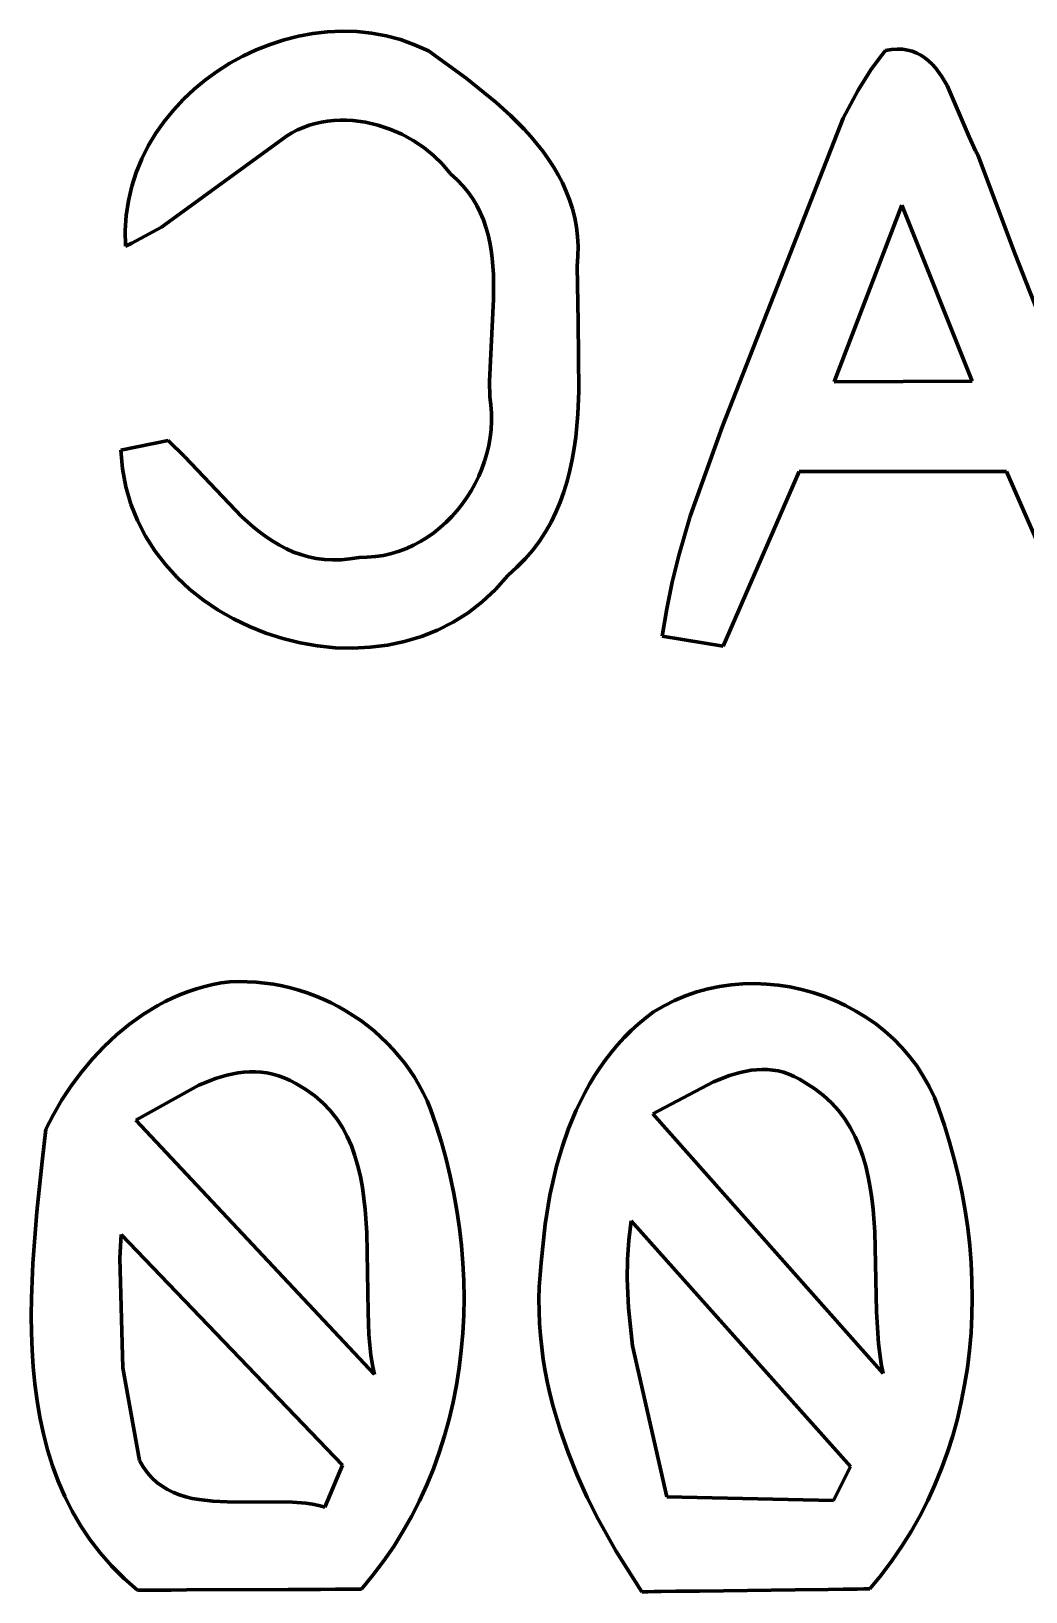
# Model space of a CAD drawing. Header units: millimetres. Extents: x 0 to 18.7, y 0 to 10.7.
# Drawn here: x 7.312 to 8.263, y 6.358 to 7.85 of the extents above; entities that cross this region are included whole.
import ezdxf

# ---------------------------------------------------------------- set-up
doc = ezdxf.new("R2010")
doc.units = ezdxf.units.MM
doc.layers.add('color#000000ff', color=7, linetype='CONTINUOUS', lineweight=100)
doc.layers.add('color#ffffffff', color=7, linetype='CONTINUOUS', lineweight=100)

msp = doc.modelspace()

# ---------------------------------------------------------------- linework, layer by layer
at = {"layer": 'color#000000ff'}
for p, q in [((7.5814, 7.8475), (7.5954, 7.8491)), ((7.5954, 7.8491), (7.6095, 7.8497)), ((7.6095, 7.8497), (7.6235, 7.8493)), ((7.6235, 7.8493), (7.6375, 7.8478)), ((7.5273, 7.8319), (7.5404, 7.8371)), ((7.5404, 7.8371), (7.5539, 7.8415)), ((7.5539, 7.8415), (7.5676, 7.8449)), ((7.5676, 7.8449), (7.5814, 7.8475)), ((7.6375, 7.8478), (7.6515, 7.8453)), ((7.6515, 7.8453), (7.6652, 7.8416)), ((7.6652, 7.8416), (7.6787, 7.8368)), ((7.6787, 7.8368), (7.692, 7.8308)), ((7.4901, 7.8115), (7.502, 7.8191)), ((7.502, 7.8191), (7.5145, 7.8259)), ((7.5145, 7.8259), (7.5273, 7.8319)), ((7.692, 7.8308), (7.7281, 7.8049)), ((8.1153, 7.8128), (8.1244, 7.8251)), ((8.1244, 7.8251), (8.1293, 7.8311)), ((8.1293, 7.8311), (8.135, 7.8321)), ((8.135, 7.8321), (8.1404, 7.8325)), ((8.1404, 7.8325), (8.1455, 7.8324)), ((8.1455, 7.8324), (8.1503, 7.8317)), ((8.1503, 7.8317), (8.1548, 7.8305)), ((8.1548, 7.8305), (8.159, 7.8288)), ((8.159, 7.8288), (8.1631, 7.8267)), ((8.1631, 7.8267), (8.1669, 7.8242)), ((8.1669, 7.8242), (8.1704, 7.8213)), ((8.1704, 7.8213), (8.1738, 7.8181)), ((7.4786, 7.8032), (7.4901, 7.8115)), ((7.7281, 7.8049), (7.7569, 7.7816)), ((8.103, 7.7934), (8.1153, 7.8128)), ((8.1738, 7.8181), (8.177, 7.8145)), ((8.177, 7.8145), (8.1828, 7.8066)), ((8.1828, 7.8066), (8.1881, 7.7977)), ((7.4575, 7.7846), (7.4678, 7.7942)), ((7.4678, 7.7942), (7.4786, 7.8032)), ((8.0888, 7.7664), (8.103, 7.7934)), ((8.1881, 7.7977), (8.2093, 7.7487)), ((7.4391, 7.7635), (7.448, 7.7743)), ((7.448, 7.7743), (7.4575, 7.7846)), ((7.7569, 7.7816), (7.7706, 7.7691)), ((7.4311, 7.7521), (7.4391, 7.7635)), ((7.578, 7.7598), (7.5724, 7.7577)), ((7.5838, 7.7615), (7.578, 7.7598)), ((7.5896, 7.7628), (7.5838, 7.7615)), ((7.5955, 7.7638), (7.5896, 7.7628)), ((7.6015, 7.7644), (7.5955, 7.7638)), ((7.6075, 7.7647), (7.6015, 7.7644)), ((7.6135, 7.7647), (7.6075, 7.7647)), ((7.6195, 7.7643), (7.6135, 7.7647)), ((7.6316, 7.7627), (7.6195, 7.7643)), ((7.6435, 7.7599), (7.6316, 7.7627)), ((7.6551, 7.756), (7.6435, 7.7599)), ((7.7706, 7.7691), (7.7836, 7.7559)), ((8.0353, 7.6304), (8.0888, 7.7664)), ((7.4239, 7.7401), (7.4311, 7.7521)), ((7.5561, 7.7492), (7.4366, 7.6622)), ((7.5614, 7.7525), (7.5561, 7.7492)), ((7.5668, 7.7553), (7.5614, 7.7525)), ((7.5724, 7.7577), (7.5668, 7.7553)), ((7.6664, 7.7511), (7.6551, 7.756)), ((7.6772, 7.7452), (7.6664, 7.7511)), ((7.6874, 7.7384), (7.6772, 7.7452)), ((7.7836, 7.7559), (7.7898, 7.7491)), ((7.7898, 7.7491), (7.7957, 7.7421)), ((8.2093, 7.7487), (8.2153, 7.7354)), ((7.4177, 7.7277), (7.4239, 7.7401)), ((7.6968, 7.7308), (7.6874, 7.7384)), ((7.7055, 7.7224), (7.6968, 7.7308)), ((7.7957, 7.7421), (7.8013, 7.735)), ((7.8013, 7.735), (7.8066, 7.7276)), ((8.2153, 7.7354), (8.2175, 7.7314)), ((8.2175, 7.7314), (8.2528, 7.637)), ((7.4081, 7.7014), (7.4124, 7.7147)), ((7.4124, 7.7147), (7.4177, 7.7277)), ((7.7132, 7.7133), (7.7055, 7.7224)), ((7.8066, 7.7276), (7.8115, 7.7201)), ((7.8115, 7.7201), (7.816, 7.7124)), ((7.4049, 7.6876), (7.4081, 7.7014)), ((7.7194, 7.7077), (7.7132, 7.7133)), ((7.725, 7.7018), (7.7194, 7.7077)), ((7.7299, 7.6957), (7.725, 7.7018)), ((7.816, 7.7124), (7.8201, 7.7046)), ((7.8201, 7.7046), (7.8238, 7.6965)), ((7.4028, 7.6735), (7.4049, 7.6876)), ((7.7344, 7.6894), (7.7299, 7.6957)), ((7.7382, 7.6829), (7.7344, 7.6894)), ((7.8238, 7.6965), (7.827, 7.6883)), ((7.827, 7.6883), (7.8298, 7.6798)), ((7.402, 7.6591), (7.4028, 7.6735)), ((7.7416, 7.6762), (7.7382, 7.6829)), ((7.7445, 7.6693), (7.7416, 7.6762)), ((7.8298, 7.6798), (7.832, 7.6712)), ((7.832, 7.6712), (7.8336, 7.6624)), ((8.1449, 7.6835), (8.0802, 7.5145)), ((8.212, 7.5152), (8.1449, 7.6835)), ((7.4023, 7.6443), (7.402, 7.6591)), ((7.4366, 7.6622), (7.4083, 7.647)), ((7.747, 7.6622), (7.7445, 7.6693)), ((7.749, 7.655), (7.747, 7.6622)), ((7.7507, 7.6476), (7.749, 7.655)), ((7.8336, 7.6624), (7.8347, 7.6533)), ((7.4083, 7.647), (7.4023, 7.6443)), ((7.752, 7.6402), (7.7507, 7.6476)), ((7.7529, 7.6326), (7.752, 7.6402)), ((7.8347, 7.6533), (7.8352, 7.6441)), ((7.8352, 7.6441), (7.835, 7.6346)), ((7.7541, 7.6171), (7.7529, 7.6326)), ((7.835, 7.6346), (7.8342, 7.625)), ((7.8342, 7.625), (7.8351, 7.5717)), ((7.9734, 7.472), (8.0353, 7.6304)), ((8.2528, 7.637), (8.3328, 7.4335)), ((7.7541, 7.5935), (7.7541, 7.6171)), ((7.7504, 7.5149), (7.7541, 7.5935)), ((7.8351, 7.5717), (7.8358, 7.5054)), ((7.7507, 7.5001), (7.7504, 7.5149)), ((7.8358, 7.5054), (7.8349, 7.4834)), ((8.0802, 7.5145), (8.212, 7.5152)), ((7.7518, 7.4923), (7.7507, 7.5001)), ((7.7523, 7.4845), (7.7518, 7.4923)), ((7.752, 7.469), (7.7524, 7.4767)), ((7.7524, 7.4767), (7.7523, 7.4845)), ((7.8349, 7.4834), (7.8329, 7.4616)), ((7.7497, 7.4536), (7.7511, 7.4612)), ((7.7511, 7.4612), (7.752, 7.469)), ((7.8329, 7.4616), (7.8314, 7.4509)), ((7.9424, 7.3859), (7.9734, 7.472)), ((7.3978, 7.4492), (7.443, 7.4584)), ((7.3993, 7.4313), (7.3978, 7.4492)), ((7.443, 7.4584), (7.459, 7.4427)), ((7.7457, 7.4386), (7.7479, 7.446)), ((7.7479, 7.446), (7.7497, 7.4536)), ((7.8314, 7.4509), (7.8296, 7.4403)), ((7.4025, 7.4141), (7.3993, 7.4313)), ((7.459, 7.4427), (7.513, 7.3857)), ((7.7401, 7.4241), (7.7431, 7.4313)), ((7.7431, 7.4313), (7.7457, 7.4386)), ((7.8296, 7.4403), (7.8273, 7.4298)), ((7.7329, 7.4103), (7.7367, 7.4171)), ((7.7367, 7.4171), (7.7401, 7.4241)), ((7.8247, 7.4195), (7.8216, 7.4094)), ((7.8273, 7.4298), (7.8247, 7.4195)), ((8.0467, 7.4288), (7.974, 7.2617)), ((8.052, 7.4288), (8.0467, 7.4288)), ((8.0636, 7.4288), (8.052, 7.4288)), ((8.0762, 7.4288), (8.0636, 7.4288)), ((8.0969, 7.4288), (8.0762, 7.4288)), ((8.1947, 7.4288), (8.0969, 7.4288)), ((8.2154, 7.4288), (8.1947, 7.4288)), ((8.2281, 7.4288), (8.2154, 7.4288)), ((8.2397, 7.4288), (8.2281, 7.4288)), ((8.245, 7.4288), (8.2397, 7.4288)), ((8.3177, 7.2617), (8.245, 7.4288)), ((7.4073, 7.3976), (7.4025, 7.4141)), ((7.7243, 7.3974), (7.7287, 7.4038)), ((7.7287, 7.4038), (7.7329, 7.4103)), ((7.8216, 7.4094), (7.818, 7.3994)), ((7.4136, 7.3819), (7.4073, 7.3976)), ((7.7143, 7.3856), (7.7195, 7.3914)), ((7.7195, 7.3914), (7.7243, 7.3974)), ((7.8139, 7.3897), (7.8093, 7.3803)), ((7.818, 7.3994), (7.8139, 7.3897)), ((7.4212, 7.367), (7.4136, 7.3819)), ((7.513, 7.3857), (7.5247, 7.3754)), ((7.5247, 7.3754), (7.5307, 7.3707)), ((7.6972, 7.3702), (7.7032, 7.375)), ((7.7032, 7.375), (7.7089, 7.3801)), ((7.7089, 7.3801), (7.7143, 7.3856)), ((7.804, 7.371), (7.7982, 7.3621)), ((7.8093, 7.3803), (7.804, 7.371)), ((7.9314, 7.3484), (7.9424, 7.3859)), ((7.4302, 7.3529), (7.4212, 7.367)), ((7.5307, 7.3707), (7.5368, 7.3662)), ((7.5368, 7.3662), (7.5431, 7.362)), ((7.5431, 7.362), (7.5496, 7.3582)), ((7.5496, 7.3582), (7.5562, 7.3548)), ((7.6709, 7.3551), (7.6778, 7.3582)), ((7.6778, 7.3582), (7.6845, 7.3618)), ((7.6845, 7.3618), (7.691, 7.3658)), ((7.691, 7.3658), (7.6972, 7.3702)), ((7.7982, 7.3621), (7.7917, 7.3534)), ((7.4403, 7.3397), (7.4302, 7.3529)), ((7.5562, 7.3548), (7.563, 7.3517)), ((7.563, 7.3517), (7.57, 7.3492)), ((7.57, 7.3492), (7.5772, 7.3471)), ((7.5772, 7.3471), (7.5847, 7.3455)), ((7.5847, 7.3455), (7.5924, 7.3445)), ((7.5924, 7.3445), (7.6003, 7.3441)), ((7.6003, 7.3441), (7.6085, 7.3443)), ((7.6085, 7.3443), (7.6169, 7.3451)), ((7.6169, 7.3451), (7.6256, 7.3466)), ((7.6256, 7.3466), (7.6335, 7.3467)), ((7.6335, 7.3467), (7.6413, 7.3473)), ((7.6413, 7.3473), (7.649, 7.3485)), ((7.649, 7.3485), (7.6565, 7.3502)), ((7.6565, 7.3502), (7.6638, 7.3524)), ((7.6638, 7.3524), (7.6709, 7.3551)), ((7.7845, 7.3451), (7.7766, 7.3371)), ((7.7917, 7.3534), (7.7845, 7.3451)), ((7.9251, 7.323), (7.9314, 7.3484)), ((7.4515, 7.3274), (7.4403, 7.3397)), ((7.4638, 7.316), (7.4515, 7.3274)), ((7.7679, 7.3294), (7.7562, 7.3159)), ((7.7766, 7.3371), (7.7679, 7.3294)), ((7.4769, 7.3056), (7.4638, 7.316)), ((7.7562, 7.3159), (7.7435, 7.304)), ((7.9199, 7.2974), (7.9251, 7.323)), ((7.4908, 7.2962), (7.4769, 7.3056)), ((7.7435, 7.304), (7.73, 7.2935)), ((7.9157, 7.2714), (7.9199, 7.2974)), ((7.5054, 7.2877), (7.4908, 7.2962)), ((7.5207, 7.2804), (7.5054, 7.2877)), ((7.7157, 7.2845), (7.7007, 7.277)), ((7.73, 7.2935), (7.7157, 7.2845)), ((7.5364, 7.2741), (7.5207, 7.2804)), ((7.5526, 7.2689), (7.5364, 7.2741)), ((7.5691, 7.2648), (7.5526, 7.2689)), ((7.6852, 7.2708), (7.6692, 7.2661)), ((7.7007, 7.277), (7.6852, 7.2708)), ((7.974, 7.2617), (7.9157, 7.2714)), ((7.5858, 7.2619), (7.5691, 7.2648)), ((7.6026, 7.2602), (7.5858, 7.2619)), ((7.6195, 7.2598), (7.6026, 7.2602)), ((7.6363, 7.2606), (7.6195, 7.2598)), ((7.6529, 7.2627), (7.6363, 7.2606)), ((7.6692, 7.2661), (7.6529, 7.2627)), ((7.4858, 6.9382), (7.4938, 6.9397)), ((7.4938, 6.9397), (7.5019, 6.9408)), ((7.5019, 6.9408), (7.5103, 6.9411)), ((7.5103, 6.9411), (7.5187, 6.9409)), ((7.5187, 6.9409), (7.5271, 6.9405)), ((7.5271, 6.9405), (7.5354, 6.9396)), ((7.5354, 6.9396), (7.5437, 6.9384)), ((7.5437, 6.9384), (7.5519, 6.9369)), ((7.9816, 6.9379), (7.9928, 6.9388)), ((7.9928, 6.9388), (8.0041, 6.9391)), ((8.0041, 6.9391), (8.0153, 6.9386)), ((8.0153, 6.9386), (8.0265, 6.9376)), ((7.4402, 6.922), (7.4475, 6.9255)), ((7.4475, 6.9255), (7.4549, 6.9287)), ((7.4549, 6.9287), (7.4624, 6.9316)), ((7.4624, 6.9316), (7.4701, 6.9341)), ((7.4701, 6.9341), (7.4779, 6.9363)), ((7.4779, 6.9363), (7.4858, 6.9382)), ((7.5519, 6.9369), (7.56, 6.935)), ((7.56, 6.935), (7.568, 6.9328)), ((7.568, 6.9328), (7.5759, 6.9302)), ((7.5759, 6.9302), (7.5837, 6.9274)), ((7.5837, 6.9274), (7.5913, 6.9242)), ((7.5913, 6.9242), (7.5988, 6.9207)), ((7.9275, 6.923), (7.9379, 6.9274)), ((7.9379, 6.9274), (7.9486, 6.9311)), ((7.9486, 6.9311), (7.9595, 6.934)), ((7.9595, 6.934), (7.9705, 6.9363)), ((7.9705, 6.9363), (7.9816, 6.9379)), ((8.0265, 6.9376), (8.0377, 6.9359)), ((8.0377, 6.9359), (8.0487, 6.9335)), ((8.0487, 6.9335), (8.0596, 6.9306)), ((8.0596, 6.9306), (8.0703, 6.927)), ((8.0703, 6.927), (8.0808, 6.9229)), ((7.4061, 6.9004), (7.4193, 6.9098)), ((7.4193, 6.9098), (7.4331, 6.9182)), ((7.4331, 6.9182), (7.4402, 6.922)), ((7.5988, 6.9207), (7.6062, 6.9169)), ((7.6062, 6.9169), (7.6134, 6.9128)), ((7.6134, 6.9128), (7.6204, 6.9084)), ((7.8998, 6.9063), (7.9074, 6.912)), ((7.9074, 6.912), (7.9173, 6.9179)), ((7.9173, 6.9179), (7.9275, 6.923)), ((8.0808, 6.9229), (8.091, 6.9182)), ((8.091, 6.9182), (8.1009, 6.9128)), ((8.1009, 6.9128), (8.1105, 6.907)), ((7.3936, 6.8901), (7.4061, 6.9004)), ((7.6204, 6.9084), (7.6272, 6.9037)), ((7.6272, 6.9037), (7.6339, 6.8987)), ((7.6339, 6.8987), (7.6403, 6.8935)), ((7.8792, 6.8875), (7.8858, 6.8941)), ((7.8858, 6.8941), (7.8926, 6.9003)), ((7.8926, 6.9003), (7.8998, 6.9063)), ((8.1105, 6.907), (8.1198, 6.9005)), ((8.1198, 6.9005), (8.1286, 6.8935)), ((7.3705, 6.867), (7.3817, 6.8789)), ((7.3817, 6.8789), (7.3936, 6.8901)), ((7.6403, 6.8935), (7.6465, 6.888)), ((7.6465, 6.888), (7.6525, 6.8822)), ((7.6525, 6.8822), (7.6582, 6.8761)), ((7.867, 6.8735), (7.8729, 6.8806)), ((7.8729, 6.8806), (7.8792, 6.8875)), ((8.1286, 6.8935), (8.137, 6.886)), ((8.137, 6.886), (8.1449, 6.878)), ((7.36, 6.8545), (7.3705, 6.867)), ((7.6582, 6.8761), (7.6637, 6.8698)), ((7.6637, 6.8698), (7.6689, 6.8633)), ((7.856, 6.8586), (7.8613, 6.8662)), ((7.8613, 6.8662), (7.867, 6.8735)), ((8.1449, 6.878), (8.1522, 6.8694)), ((8.1522, 6.8694), (8.1591, 6.8603)), ((7.3503, 6.8414), (7.36, 6.8545)), ((7.4991, 6.8516), (7.4883, 6.8484)), ((7.51, 6.8538), (7.4991, 6.8516)), ((7.5154, 6.8545), (7.51, 6.8538)), ((7.5209, 6.8548), (7.5154, 6.8545)), ((7.5264, 6.8548), (7.5209, 6.8548)), ((7.5319, 6.8545), (7.5264, 6.8548)), ((7.5375, 6.8537), (7.5319, 6.8545)), ((7.543, 6.8525), (7.5375, 6.8537)), ((7.5485, 6.851), (7.543, 6.8525)), ((7.5541, 6.8489), (7.5485, 6.851)), ((7.5596, 6.8464), (7.5541, 6.8489)), ((7.6689, 6.8633), (7.6738, 6.8565)), ((7.6738, 6.8565), (7.6785, 6.8495)), ((7.6785, 6.8495), (7.6828, 6.8422)), ((7.8461, 6.8429), (7.8509, 6.8509)), ((7.8509, 6.8509), (7.856, 6.8586)), ((7.98, 6.8512), (7.9647, 6.8451)), ((7.9902, 6.8542), (7.98, 6.8512)), ((8.0006, 6.8562), (7.9902, 6.8542)), ((8.0058, 6.8567), (8.0006, 6.8562)), ((8.0109, 6.857), (8.0058, 6.8567)), ((8.0161, 6.8569), (8.0109, 6.857)), ((8.0213, 6.8564), (8.0161, 6.8569)), ((8.0265, 6.8555), (8.0213, 6.8564)), ((8.0316, 6.8543), (8.0265, 6.8555)), ((8.0368, 6.8525), (8.0316, 6.8543)), ((8.0419, 6.8504), (8.0368, 6.8525)), ((8.047, 6.8477), (8.0419, 6.8504)), ((8.1591, 6.8603), (8.1653, 6.8507)), ((8.1653, 6.8507), (8.1709, 6.8407)), ((7.3413, 6.8279), (7.3503, 6.8414)), ((7.4723, 6.8419), (7.4119, 6.8084)), ((7.4883, 6.8484), (7.4723, 6.8419)), ((7.5651, 6.8434), (7.5596, 6.8464)), ((7.5747, 6.8379), (7.5651, 6.8434)), ((7.5834, 6.8317), (7.5747, 6.8379)), ((7.6828, 6.8422), (7.6869, 6.8347)), ((7.6869, 6.8347), (7.6906, 6.8271)), ((7.8334, 6.8179), (7.8416, 6.8347)), ((7.8416, 6.8347), (7.8461, 6.8429)), ((7.9647, 6.8451), (7.9067, 6.8144)), ((8.0521, 6.8445), (8.047, 6.8477)), ((8.0615, 6.8386), (8.0521, 6.8445)), ((8.0699, 6.8322), (8.0615, 6.8386)), ((8.1709, 6.8407), (8.1759, 6.8301)), ((7.3332, 6.814), (7.3413, 6.8279)), ((7.5912, 6.8249), (7.5834, 6.8317)), ((7.5981, 6.8176), (7.5912, 6.8249)), ((7.6906, 6.8271), (7.694, 6.8191)), ((7.694, 6.8191), (7.6994, 6.8034)), ((8.0775, 6.8252), (8.0699, 6.8322)), ((8.0842, 6.8178), (8.0775, 6.8252)), ((8.1759, 6.8301), (8.1801, 6.8191)), ((8.1801, 6.8191), (8.1855, 6.8033)), ((7.326, 6.7998), (7.3332, 6.814)), ((7.4119, 6.8084), (7.6403, 6.5652)), ((7.6042, 6.8098), (7.5981, 6.8176)), ((7.6096, 6.8016), (7.6042, 6.8098)), ((7.8261, 6.8005), (7.8334, 6.8179)), ((7.9067, 6.8144), (8.1269, 6.5662)), ((8.0902, 6.8098), (8.0842, 6.8178)), ((8.0955, 6.8015), (8.0902, 6.8098)), ((7.3224, 6.7689), (7.326, 6.7998)), ((7.6142, 6.7929), (7.6096, 6.8016)), ((7.6183, 6.7838), (7.6142, 6.7929)), ((7.6994, 6.8034), (7.7044, 6.7874)), ((7.8199, 6.7827), (7.8261, 6.8005)), ((8.1001, 6.7927), (8.0955, 6.8015)), ((8.104, 6.7836), (8.1001, 6.7927)), ((8.1855, 6.8033), (8.1905, 6.7874)), ((7.6217, 6.7743), (7.6183, 6.7838)), ((7.6245, 6.7646), (7.6217, 6.7743)), ((7.7044, 6.7874), (7.7089, 6.7712)), ((7.8146, 6.7645), (7.8199, 6.7827)), ((8.1074, 6.7742), (8.104, 6.7836)), ((8.1103, 6.7644), (8.1074, 6.7742)), ((8.1905, 6.7874), (8.195, 6.7712)), ((7.3174, 6.7208), (7.3224, 6.7689)), ((7.6269, 6.7545), (7.6245, 6.7646)), ((7.7089, 6.7712), (7.7128, 6.7549)), ((7.8082, 6.7368), (7.8146, 6.7645)), ((8.1127, 6.7544), (8.1103, 6.7644)), ((8.195, 6.7712), (8.1989, 6.755)), ((7.6288, 6.7442), (7.6269, 6.7545)), ((7.7128, 6.7549), (7.7163, 6.7385)), ((8.1146, 6.7442), (8.1127, 6.7544)), ((8.1989, 6.755), (8.2024, 6.7385)), ((7.6303, 6.7337), (7.6288, 6.7442)), ((7.6315, 6.723), (7.6303, 6.7337)), ((7.7163, 6.7385), (7.7192, 6.722)), ((7.8035, 6.709), (7.8082, 6.7368)), ((8.1161, 6.7338), (8.1146, 6.7442)), ((8.1174, 6.7232), (8.1161, 6.7338)), ((8.2024, 6.7385), (8.2053, 6.722)), ((7.3135, 6.6715), (7.3174, 6.7208)), ((7.6329, 6.7012), (7.6315, 6.723)), ((7.7192, 6.722), (7.7217, 6.7053)), ((8.1189, 6.7016), (8.1174, 6.7232)), ((8.2053, 6.722), (8.2078, 6.7054)), ((7.6342, 6.6245), (7.6329, 6.7012)), ((7.7217, 6.7053), (7.7236, 6.6887)), ((7.7999, 6.6724), (7.8035, 6.709)), ((7.8859, 6.7122), (7.8836, 6.6937)), ((8.0957, 6.4774), (7.8859, 6.7122)), ((8.1207, 6.6256), (8.1189, 6.7016)), ((8.2078, 6.7054), (8.2097, 6.6887)), ((7.3981, 6.6991), (7.3966, 6.6767)), ((7.6098, 6.4786), (7.3981, 6.6991)), ((7.7236, 6.6887), (7.7249, 6.6719)), ((7.8836, 6.6937), (7.8824, 6.6752)), ((8.2097, 6.6887), (8.211, 6.672)), ((7.3121, 6.6384), (7.3135, 6.6715)), ((7.3966, 6.6767), (7.3995, 6.5716)), ((7.7249, 6.6719), (7.7257, 6.6552)), ((7.7987, 6.6607), (7.7999, 6.6724)), ((7.8824, 6.6752), (7.8821, 6.6568)), ((8.211, 6.672), (8.2118, 6.6552)), ((7.7257, 6.6552), (7.726, 6.6384)), ((7.798, 6.649), (7.7987, 6.6607)), ((7.8821, 6.6568), (7.8832, 6.6292)), ((8.2118, 6.6552), (8.2121, 6.6385)), ((7.7977, 6.6374), (7.798, 6.649)), ((7.312, 6.6218), (7.3121, 6.6384)), ((7.726, 6.6384), (7.7257, 6.6216)), ((7.7978, 6.6258), (7.7977, 6.6374)), ((7.7982, 6.6142), (7.7978, 6.6258)), ((7.8832, 6.6292), (7.8872, 6.5926)), ((8.1218, 6.6048), (8.1207, 6.6256)), ((8.2121, 6.6385), (8.2118, 6.6217)), ((7.3122, 6.6053), (7.312, 6.6218)), ((7.6351, 6.6036), (7.6342, 6.6245)), ((7.7257, 6.6216), (7.7248, 6.6049)), ((7.7991, 6.6027), (7.7982, 6.6142)), ((8.2118, 6.6217), (8.211, 6.605)), ((7.3128, 6.5889), (7.3122, 6.6053)), ((7.6359, 6.5935), (7.6351, 6.6036)), ((7.7248, 6.6049), (7.7234, 6.5883)), ((7.8003, 6.5912), (7.7991, 6.6027)), ((8.1226, 6.5948), (8.1218, 6.6048)), ((8.211, 6.605), (8.2095, 6.5884)), ((7.3139, 6.5725), (7.3128, 6.5889)), ((7.637, 6.5838), (7.6359, 6.5935)), ((7.6384, 6.5743), (7.637, 6.5838)), ((7.7234, 6.5883), (7.7214, 6.5717)), ((7.8018, 6.5798), (7.8003, 6.5912)), ((7.8872, 6.5926), (7.92, 6.4484)), ((8.1237, 6.585), (8.1226, 6.5948)), ((8.1251, 6.5754), (8.1237, 6.585)), ((8.2095, 6.5884), (8.2075, 6.5718)), ((7.3154, 6.5563), (7.3139, 6.5725)), ((7.3995, 6.5716), (7.4155, 6.483)), ((7.6403, 6.5652), (7.6384, 6.5743)), ((7.7214, 6.5717), (7.7188, 6.5552)), ((7.8037, 6.5684), (7.8018, 6.5798)), ((7.8059, 6.5571), (7.8037, 6.5684)), ((8.1269, 6.5662), (8.1251, 6.5754)), ((8.2075, 6.5718), (8.2049, 6.5554)), ((7.3176, 6.5402), (7.3154, 6.5563)), ((7.7188, 6.5552), (7.7156, 6.5389)), ((7.8085, 6.5459), (7.8059, 6.5571)), ((8.2049, 6.5554), (8.2017, 6.539)), ((7.3203, 6.5244), (7.3176, 6.5402)), ((7.7156, 6.5389), (7.7118, 6.5227)), ((7.8113, 6.5347), (7.8085, 6.5459)), ((8.2017, 6.539), (8.1979, 6.5228)), ((7.3236, 6.5087), (7.3203, 6.5244)), ((7.7118, 6.5227), (7.7074, 6.5067)), ((7.8179, 6.5125), (7.8113, 6.5347)), ((8.1979, 6.5228), (8.1935, 6.5068)), ((7.3277, 6.4933), (7.3236, 6.5087)), ((7.7074, 6.5067), (7.7023, 6.4908)), ((7.8255, 6.4906), (7.8179, 6.5125)), ((8.1935, 6.5068), (8.1885, 6.491)), ((7.3324, 6.4781), (7.3277, 6.4933)), ((7.7023, 6.4908), (7.6967, 6.4752)), ((8.1885, 6.491), (8.1828, 6.4753)), ((7.3379, 6.4633), (7.3324, 6.4781)), ((7.4155, 6.483), (7.4192, 6.4769)), ((7.4192, 6.4769), (7.4232, 6.4714)), ((7.5929, 6.4384), (7.6098, 6.4786)), ((7.8342, 6.4691), (7.8255, 6.4906)), ((8.0795, 6.445), (8.0957, 6.4774)), ((7.3442, 6.4488), (7.3379, 6.4633)), ((7.4232, 6.4714), (7.4275, 6.4665)), ((7.4275, 6.4665), (7.4322, 6.4622)), ((7.4322, 6.4622), (7.4372, 6.4585)), ((7.6967, 6.4752), (7.6904, 6.4598)), ((7.8438, 6.4478), (7.8342, 6.4691)), ((8.1828, 6.4753), (8.1765, 6.4599)), ((7.3513, 6.4346), (7.3442, 6.4488)), ((7.4372, 6.4585), (7.4425, 6.4553)), ((7.4425, 6.4553), (7.448, 6.4526)), ((7.448, 6.4526), (7.4538, 6.4503)), ((7.4538, 6.4503), (7.4599, 6.4484)), ((7.4599, 6.4484), (7.4661, 6.4469)), ((7.4661, 6.4469), (7.4725, 6.4457)), ((7.6904, 6.4598), (7.6834, 6.4446)), ((7.8542, 6.427), (7.8438, 6.4478)), ((7.92, 6.4484), (8.0795, 6.445)), ((8.1765, 6.4599), (8.1696, 6.4448)), ((7.3592, 6.4209), (7.3513, 6.4346)), ((7.4725, 6.4457), (7.4857, 6.4442)), ((7.4857, 6.4442), (7.4994, 6.4435)), ((7.4994, 6.4435), (7.5618, 6.4434)), ((7.5618, 6.4434), (7.5748, 6.4423)), ((7.5748, 6.4423), (7.581, 6.4413)), ((7.581, 6.4413), (7.5871, 6.44)), ((7.5871, 6.44), (7.5929, 6.4384)), ((7.6834, 6.4446), (7.6758, 6.4297)), ((8.1696, 6.4448), (8.162, 6.4299)), ((7.3681, 6.4076), (7.3592, 6.4209)), ((7.6758, 6.4297), (7.6676, 6.4151)), ((7.8713, 6.3966), (7.8542, 6.427)), ((8.162, 6.4299), (8.1538, 6.4153)), ((7.378, 6.3947), (7.3681, 6.4076)), ((7.6676, 6.4151), (7.6587, 6.4008)), ((8.1538, 6.4153), (8.1449, 6.4011)), ((7.3889, 6.3823), (7.378, 6.3947)), ((7.6491, 6.3869), (7.6389, 6.3733)), ((7.6587, 6.4008), (7.6491, 6.3869)), ((7.896, 6.3576), (7.8713, 6.3966)), ((8.1353, 6.3871), (8.1251, 6.3735)), ((8.1449, 6.4011), (8.1353, 6.3871)), ((7.4008, 6.3704), (7.3889, 6.3823)), ((7.6389, 6.3733), (7.6279, 6.3601)), ((8.1251, 6.3735), (8.1141, 6.3603)), ((7.4137, 6.3591), (7.4008, 6.3704)), ((7.4195, 6.3591), (7.4137, 6.3591)), ((7.4255, 6.3591), (7.4195, 6.3591)), ((7.432, 6.3591), (7.4255, 6.3591)), ((7.4457, 6.3592), (7.432, 6.3591)), ((7.4604, 6.3593), (7.4457, 6.3592)), ((7.5578, 6.3598), (7.4604, 6.3593)), ((7.5888, 6.3599), (7.5578, 6.3598)), ((7.603, 6.36), (7.5888, 6.3599)), ((7.6161, 6.36), (7.603, 6.36)), ((7.6222, 6.3601), (7.6161, 6.36)), ((7.6279, 6.3601), (7.6222, 6.3601)), ((7.9019, 6.3576), (7.896, 6.3576)), ((7.908, 6.3577), (7.9019, 6.3576)), ((7.9146, 6.3578), (7.908, 6.3577)), ((7.9285, 6.358), (7.9146, 6.3578)), ((7.9513, 6.3583), (7.9285, 6.358)), ((8.0427, 6.3594), (7.9513, 6.3583)), ((8.0742, 6.3598), (8.0427, 6.3594)), ((8.0887, 6.36), (8.0742, 6.3598)), ((8.1021, 6.3602), (8.0887, 6.36)), ((8.1083, 6.3603), (8.1021, 6.3602)), ((8.1141, 6.3603), (8.1083, 6.3603))]:
    msp.add_line(p, q, dxfattribs=at)
at = {"layer": 'color#ffffffff'}
for p, q in [((7.5954, 7.8491), (7.5814, 7.8475)), ((7.6095, 7.8497), (7.5954, 7.8491)), ((7.6235, 7.8493), (7.6095, 7.8497)), ((7.6375, 7.8478), (7.6235, 7.8493)), ((7.5404, 7.8371), (7.5273, 7.8319)), ((7.5539, 7.8415), (7.5404, 7.8371)), ((7.5676, 7.8449), (7.5539, 7.8415)), ((7.5814, 7.8475), (7.5676, 7.8449)), ((7.6515, 7.8453), (7.6375, 7.8478)), ((7.6652, 7.8416), (7.6515, 7.8453)), ((7.6787, 7.8368), (7.6652, 7.8416)), ((7.692, 7.8308), (7.6787, 7.8368)), ((7.502, 7.8191), (7.4901, 7.8115)), ((7.5145, 7.8259), (7.502, 7.8191)), ((7.5273, 7.8319), (7.5145, 7.8259)), ((7.7281, 7.8049), (7.692, 7.8308)), ((8.1244, 7.8251), (8.1153, 7.8128)), ((8.1293, 7.8311), (8.1244, 7.8251)), ((8.135, 7.8321), (8.1293, 7.8311)), ((8.1404, 7.8325), (8.135, 7.8321)), ((8.1455, 7.8324), (8.1404, 7.8325)), ((8.1503, 7.8317), (8.1455, 7.8324)), ((8.1548, 7.8305), (8.1503, 7.8317)), ((8.159, 7.8288), (8.1548, 7.8305)), ((8.1631, 7.8267), (8.159, 7.8288)), ((8.1669, 7.8242), (8.1631, 7.8267)), ((8.1704, 7.8213), (8.1669, 7.8242)), ((8.1738, 7.8181), (8.1704, 7.8213)), ((7.4901, 7.8115), (7.4786, 7.8032)), ((7.7569, 7.7816), (7.7281, 7.8049)), ((8.1153, 7.8128), (8.103, 7.7934)), ((8.177, 7.8145), (8.1738, 7.8181)), ((8.1828, 7.8066), (8.177, 7.8145)), ((8.1881, 7.7977), (8.1828, 7.8066)), ((7.4678, 7.7942), (7.4575, 7.7846)), ((7.4786, 7.8032), (7.4678, 7.7942)), ((8.103, 7.7934), (8.0888, 7.7664)), ((8.2093, 7.7487), (8.1881, 7.7977)), ((7.448, 7.7743), (7.4391, 7.7635)), ((7.4575, 7.7846), (7.448, 7.7743)), ((7.7706, 7.7691), (7.7569, 7.7816)), ((7.4391, 7.7635), (7.4311, 7.7521)), ((7.5724, 7.7577), (7.578, 7.7598)), ((7.578, 7.7598), (7.5838, 7.7615)), ((7.5838, 7.7615), (7.5896, 7.7628)), ((7.5896, 7.7628), (7.5955, 7.7638)), ((7.5955, 7.7638), (7.6015, 7.7644)), ((7.6015, 7.7644), (7.6075, 7.7647)), ((7.6075, 7.7647), (7.6135, 7.7647)), ((7.6135, 7.7647), (7.6195, 7.7643)), ((7.6195, 7.7643), (7.6316, 7.7627)), ((7.6316, 7.7627), (7.6435, 7.7599)), ((7.6435, 7.7599), (7.6551, 7.756)), ((7.7836, 7.7559), (7.7706, 7.7691)), ((8.0888, 7.7664), (8.0353, 7.6304)), ((7.4311, 7.7521), (7.4239, 7.7401)), ((7.4366, 7.6622), (7.5561, 7.7492)), ((7.5561, 7.7492), (7.5614, 7.7525)), ((7.5614, 7.7525), (7.5668, 7.7553)), ((7.5668, 7.7553), (7.5724, 7.7577)), ((7.6551, 7.756), (7.6664, 7.7511)), ((7.6664, 7.7511), (7.6772, 7.7452)), ((7.6772, 7.7452), (7.6874, 7.7384)), ((7.7898, 7.7491), (7.7836, 7.7559)), ((7.7957, 7.7421), (7.7898, 7.7491)), ((8.2153, 7.7354), (8.2093, 7.7487)), ((7.4239, 7.7401), (7.4177, 7.7277)), ((7.6874, 7.7384), (7.6968, 7.7308)), ((7.6968, 7.7308), (7.7055, 7.7224)), ((7.8013, 7.735), (7.7957, 7.7421)), ((7.8066, 7.7276), (7.8013, 7.735)), ((8.2175, 7.7314), (8.2153, 7.7354)), ((8.2528, 7.637), (8.2175, 7.7314)), ((7.4124, 7.7147), (7.4081, 7.7014)), ((7.4177, 7.7277), (7.4124, 7.7147)), ((7.7055, 7.7224), (7.7132, 7.7133)), ((7.8115, 7.7201), (7.8066, 7.7276)), ((7.816, 7.7124), (7.8115, 7.7201)), ((7.4081, 7.7014), (7.4049, 7.6876)), ((7.7132, 7.7133), (7.7194, 7.7077)), ((7.7194, 7.7077), (7.725, 7.7018)), ((7.725, 7.7018), (7.7299, 7.6957)), ((7.8201, 7.7046), (7.816, 7.7124)), ((7.8238, 7.6965), (7.8201, 7.7046)), ((7.4049, 7.6876), (7.4028, 7.6735)), ((7.7299, 7.6957), (7.7344, 7.6894)), ((7.7344, 7.6894), (7.7382, 7.6829)), ((7.827, 7.6883), (7.8238, 7.6965)), ((7.8298, 7.6798), (7.827, 7.6883)), ((7.4028, 7.6735), (7.402, 7.6591)), ((7.7382, 7.6829), (7.7416, 7.6762)), ((7.7416, 7.6762), (7.7445, 7.6693)), ((7.832, 7.6712), (7.8298, 7.6798)), ((7.8336, 7.6624), (7.832, 7.6712)), ((8.0802, 7.5145), (8.1449, 7.6835)), ((8.1449, 7.6835), (8.212, 7.5152)), ((7.402, 7.6591), (7.4023, 7.6443)), ((7.4083, 7.647), (7.4366, 7.6622)), ((7.7445, 7.6693), (7.747, 7.6622)), ((7.747, 7.6622), (7.749, 7.655)), ((7.749, 7.655), (7.7507, 7.6476)), ((7.8347, 7.6533), (7.8336, 7.6624)), ((7.4023, 7.6443), (7.4083, 7.647)), ((7.7507, 7.6476), (7.752, 7.6402)), ((7.752, 7.6402), (7.7529, 7.6326)), ((7.8352, 7.6441), (7.8347, 7.6533)), ((7.835, 7.6346), (7.8352, 7.6441)), ((7.7529, 7.6326), (7.7541, 7.6171)), ((7.8342, 7.625), (7.835, 7.6346)), ((7.8351, 7.5717), (7.8342, 7.625)), ((8.0353, 7.6304), (7.9734, 7.472)), ((8.3328, 7.4335), (8.2528, 7.637)), ((7.7541, 7.6171), (7.7541, 7.5935)), ((7.7541, 7.5935), (7.7504, 7.5149)), ((7.8358, 7.5054), (7.8351, 7.5717)), ((7.7504, 7.5149), (7.7507, 7.5001)), ((7.8349, 7.4834), (7.8358, 7.5054)), ((8.212, 7.5152), (8.0802, 7.5145)), ((7.7507, 7.5001), (7.7518, 7.4923)), ((7.7518, 7.4923), (7.7523, 7.4845)), ((7.7524, 7.4767), (7.752, 7.469)), ((7.7523, 7.4845), (7.7524, 7.4767)), ((7.8329, 7.4616), (7.8349, 7.4834)), ((7.7511, 7.4612), (7.7497, 7.4536)), ((7.752, 7.469), (7.7511, 7.4612)), ((7.8314, 7.4509), (7.8329, 7.4616)), ((7.9734, 7.472), (7.9424, 7.3859)), ((7.443, 7.4584), (7.3978, 7.4492)), ((7.3978, 7.4492), (7.3993, 7.4313)), ((7.459, 7.4427), (7.443, 7.4584)), ((7.7479, 7.446), (7.7457, 7.4386)), ((7.7497, 7.4536), (7.7479, 7.446)), ((7.8296, 7.4403), (7.8314, 7.4509)), ((7.3993, 7.4313), (7.4025, 7.4141)), ((7.513, 7.3857), (7.459, 7.4427)), ((7.7431, 7.4313), (7.7401, 7.4241)), ((7.7457, 7.4386), (7.7431, 7.4313)), ((7.8273, 7.4298), (7.8296, 7.4403)), ((7.7367, 7.4171), (7.7329, 7.4103)), ((7.7401, 7.4241), (7.7367, 7.4171)), ((7.8216, 7.4094), (7.8247, 7.4195)), ((7.8247, 7.4195), (7.8273, 7.4298)), ((7.974, 7.2617), (8.0467, 7.4288)), ((8.0467, 7.4288), (8.052, 7.4288)), ((8.052, 7.4288), (8.0636, 7.4288)), ((8.0636, 7.4288), (8.0762, 7.4288)), ((8.0762, 7.4288), (8.0969, 7.4288)), ((8.0969, 7.4288), (8.1947, 7.4288)), ((8.1947, 7.4288), (8.2154, 7.4288)), ((8.2154, 7.4288), (8.2281, 7.4288)), ((8.2281, 7.4288), (8.2397, 7.4288)), ((8.2397, 7.4288), (8.245, 7.4288)), ((8.245, 7.4288), (8.3177, 7.2617)), ((7.4025, 7.4141), (7.4073, 7.3976)), ((7.7287, 7.4038), (7.7243, 7.3974)), ((7.7329, 7.4103), (7.7287, 7.4038)), ((7.818, 7.3994), (7.8216, 7.4094)), ((7.4073, 7.3976), (7.4136, 7.3819)), ((7.7195, 7.3914), (7.7143, 7.3856)), ((7.7243, 7.3974), (7.7195, 7.3914)), ((7.8093, 7.3803), (7.8139, 7.3897)), ((7.8139, 7.3897), (7.818, 7.3994)), ((7.4136, 7.3819), (7.4212, 7.367)), ((7.5247, 7.3754), (7.513, 7.3857)), ((7.5307, 7.3707), (7.5247, 7.3754)), ((7.7032, 7.375), (7.6972, 7.3702)), ((7.7089, 7.3801), (7.7032, 7.375)), ((7.7143, 7.3856), (7.7089, 7.3801)), ((7.7982, 7.3621), (7.804, 7.371)), ((7.804, 7.371), (7.8093, 7.3803)), ((7.9424, 7.3859), (7.9314, 7.3484)), ((7.4212, 7.367), (7.4302, 7.3529)), ((7.5368, 7.3662), (7.5307, 7.3707)), ((7.5431, 7.362), (7.5368, 7.3662)), ((7.5496, 7.3582), (7.5431, 7.362)), ((7.5562, 7.3548), (7.5496, 7.3582)), ((7.6778, 7.3582), (7.6709, 7.3551)), ((7.6845, 7.3618), (7.6778, 7.3582)), ((7.691, 7.3658), (7.6845, 7.3618)), ((7.6972, 7.3702), (7.691, 7.3658)), ((7.7917, 7.3534), (7.7982, 7.3621)), ((7.4302, 7.3529), (7.4403, 7.3397)), ((7.563, 7.3517), (7.5562, 7.3548)), ((7.57, 7.3492), (7.563, 7.3517)), ((7.5772, 7.3471), (7.57, 7.3492)), ((7.5847, 7.3455), (7.5772, 7.3471)), ((7.5924, 7.3445), (7.5847, 7.3455)), ((7.6003, 7.3441), (7.5924, 7.3445)), ((7.6085, 7.3443), (7.6003, 7.3441)), ((7.6169, 7.3451), (7.6085, 7.3443)), ((7.6256, 7.3466), (7.6169, 7.3451)), ((7.6335, 7.3467), (7.6256, 7.3466)), ((7.6413, 7.3473), (7.6335, 7.3467)), ((7.649, 7.3485), (7.6413, 7.3473)), ((7.6565, 7.3502), (7.649, 7.3485)), ((7.6638, 7.3524), (7.6565, 7.3502)), ((7.6709, 7.3551), (7.6638, 7.3524)), ((7.7766, 7.3371), (7.7845, 7.3451)), ((7.7845, 7.3451), (7.7917, 7.3534)), ((7.9314, 7.3484), (7.9251, 7.323)), ((7.4403, 7.3397), (7.4515, 7.3274)), ((7.4515, 7.3274), (7.4638, 7.316)), ((7.7562, 7.3159), (7.7679, 7.3294)), ((7.7679, 7.3294), (7.7766, 7.3371)), ((7.4638, 7.316), (7.4769, 7.3056)), ((7.7435, 7.304), (7.7562, 7.3159)), ((7.9251, 7.323), (7.9199, 7.2974)), ((7.4769, 7.3056), (7.4908, 7.2962)), ((7.73, 7.2935), (7.7435, 7.304)), ((7.9199, 7.2974), (7.9157, 7.2714)), ((7.4908, 7.2962), (7.5054, 7.2877)), ((7.5054, 7.2877), (7.5207, 7.2804)), ((7.7007, 7.277), (7.7157, 7.2845)), ((7.7157, 7.2845), (7.73, 7.2935)), ((7.5207, 7.2804), (7.5364, 7.2741)), ((7.5364, 7.2741), (7.5526, 7.2689)), ((7.5526, 7.2689), (7.5691, 7.2648)), ((7.6692, 7.2661), (7.6852, 7.2708)), ((7.6852, 7.2708), (7.7007, 7.277)), ((7.9157, 7.2714), (7.974, 7.2617)), ((7.5691, 7.2648), (7.5858, 7.2619)), ((7.5858, 7.2619), (7.6026, 7.2602)), ((7.6026, 7.2602), (7.6195, 7.2598)), ((7.6195, 7.2598), (7.6363, 7.2606)), ((7.6363, 7.2606), (7.6529, 7.2627)), ((7.6529, 7.2627), (7.6692, 7.2661)), ((7.4938, 6.9397), (7.4858, 6.9382)), ((7.5019, 6.9408), (7.4938, 6.9397)), ((7.5103, 6.9411), (7.5019, 6.9408)), ((7.5187, 6.9409), (7.5103, 6.9411)), ((7.5271, 6.9405), (7.5187, 6.9409)), ((7.5354, 6.9396), (7.5271, 6.9405)), ((7.5437, 6.9384), (7.5354, 6.9396)), ((7.5519, 6.9369), (7.5437, 6.9384)), ((7.9928, 6.9388), (7.9816, 6.9379)), ((8.0041, 6.9391), (7.9928, 6.9388)), ((8.0153, 6.9386), (8.0041, 6.9391)), ((8.0265, 6.9376), (8.0153, 6.9386)), ((7.4475, 6.9255), (7.4402, 6.922)), ((7.4549, 6.9287), (7.4475, 6.9255)), ((7.4624, 6.9316), (7.4549, 6.9287)), ((7.4701, 6.9341), (7.4624, 6.9316)), ((7.4779, 6.9363), (7.4701, 6.9341)), ((7.4858, 6.9382), (7.4779, 6.9363)), ((7.56, 6.935), (7.5519, 6.9369)), ((7.568, 6.9328), (7.56, 6.935)), ((7.5759, 6.9302), (7.568, 6.9328)), ((7.5837, 6.9274), (7.5759, 6.9302)), ((7.5913, 6.9242), (7.5837, 6.9274)), ((7.5988, 6.9207), (7.5913, 6.9242)), ((7.9379, 6.9274), (7.9275, 6.923)), ((7.9486, 6.9311), (7.9379, 6.9274)), ((7.9595, 6.934), (7.9486, 6.9311)), ((7.9705, 6.9363), (7.9595, 6.934)), ((7.9816, 6.9379), (7.9705, 6.9363)), ((8.0377, 6.9359), (8.0265, 6.9376)), ((8.0487, 6.9335), (8.0377, 6.9359)), ((8.0596, 6.9306), (8.0487, 6.9335)), ((8.0703, 6.927), (8.0596, 6.9306)), ((8.0808, 6.9229), (8.0703, 6.927)), ((7.4193, 6.9098), (7.4061, 6.9004)), ((7.4331, 6.9182), (7.4193, 6.9098)), ((7.4402, 6.922), (7.4331, 6.9182)), ((7.6062, 6.9169), (7.5988, 6.9207)), ((7.6134, 6.9128), (7.6062, 6.9169)), ((7.6204, 6.9084), (7.6134, 6.9128)), ((7.9074, 6.912), (7.8998, 6.9063)), ((7.9173, 6.9179), (7.9074, 6.912)), ((7.9275, 6.923), (7.9173, 6.9179)), ((8.091, 6.9182), (8.0808, 6.9229)), ((8.1009, 6.9128), (8.091, 6.9182)), ((8.1105, 6.907), (8.1009, 6.9128)), ((7.4061, 6.9004), (7.3936, 6.8901)), ((7.6272, 6.9037), (7.6204, 6.9084)), ((7.6339, 6.8987), (7.6272, 6.9037)), ((7.6403, 6.8935), (7.6339, 6.8987)), ((7.8858, 6.8941), (7.8792, 6.8875)), ((7.8926, 6.9003), (7.8858, 6.8941)), ((7.8998, 6.9063), (7.8926, 6.9003)), ((8.1198, 6.9005), (8.1105, 6.907)), ((8.1286, 6.8935), (8.1198, 6.9005)), ((7.3817, 6.8789), (7.3705, 6.867)), ((7.3936, 6.8901), (7.3817, 6.8789)), ((7.6465, 6.888), (7.6403, 6.8935)), ((7.6525, 6.8822), (7.6465, 6.888)), ((7.6582, 6.8761), (7.6525, 6.8822)), ((7.8729, 6.8806), (7.867, 6.8735)), ((7.8792, 6.8875), (7.8729, 6.8806)), ((8.137, 6.886), (8.1286, 6.8935)), ((8.1449, 6.878), (8.137, 6.886)), ((7.3705, 6.867), (7.36, 6.8545)), ((7.6637, 6.8698), (7.6582, 6.8761)), ((7.6689, 6.8633), (7.6637, 6.8698)), ((7.8613, 6.8662), (7.856, 6.8586)), ((7.867, 6.8735), (7.8613, 6.8662)), ((8.1522, 6.8694), (8.1449, 6.878)), ((8.1591, 6.8603), (8.1522, 6.8694)), ((7.36, 6.8545), (7.3503, 6.8414)), ((7.4883, 6.8484), (7.4991, 6.8516)), ((7.4991, 6.8516), (7.51, 6.8538)), ((7.51, 6.8538), (7.5154, 6.8545)), ((7.5154, 6.8545), (7.5209, 6.8548)), ((7.5209, 6.8548), (7.5264, 6.8548)), ((7.5264, 6.8548), (7.5319, 6.8545)), ((7.5319, 6.8545), (7.5375, 6.8537)), ((7.5375, 6.8537), (7.543, 6.8525)), ((7.543, 6.8525), (7.5485, 6.851)), ((7.5485, 6.851), (7.5541, 6.8489)), ((7.5541, 6.8489), (7.5596, 6.8464)), ((7.6738, 6.8565), (7.6689, 6.8633)), ((7.6785, 6.8495), (7.6738, 6.8565)), ((7.6828, 6.8422), (7.6785, 6.8495)), ((7.8509, 6.8509), (7.8461, 6.8429)), ((7.856, 6.8586), (7.8509, 6.8509)), ((7.9647, 6.8451), (7.98, 6.8512)), ((7.98, 6.8512), (7.9902, 6.8542)), ((7.9902, 6.8542), (8.0006, 6.8562)), ((8.0006, 6.8562), (8.0058, 6.8567)), ((8.0058, 6.8567), (8.0109, 6.857)), ((8.0109, 6.857), (8.0161, 6.8569)), ((8.0161, 6.8569), (8.0213, 6.8564)), ((8.0213, 6.8564), (8.0265, 6.8555)), ((8.0265, 6.8555), (8.0316, 6.8543)), ((8.0316, 6.8543), (8.0368, 6.8525)), ((8.0368, 6.8525), (8.0419, 6.8504)), ((8.0419, 6.8504), (8.047, 6.8477)), ((8.1653, 6.8507), (8.1591, 6.8603)), ((8.1709, 6.8407), (8.1653, 6.8507)), ((7.3503, 6.8414), (7.3413, 6.8279)), ((7.4119, 6.8084), (7.4723, 6.8419)), ((7.4723, 6.8419), (7.4883, 6.8484)), ((7.5596, 6.8464), (7.5651, 6.8434)), ((7.5651, 6.8434), (7.5747, 6.8379)), ((7.5747, 6.8379), (7.5834, 6.8317)), ((7.6869, 6.8347), (7.6828, 6.8422)), ((7.6906, 6.8271), (7.6869, 6.8347)), ((7.8416, 6.8347), (7.8334, 6.8179)), ((7.8461, 6.8429), (7.8416, 6.8347)), ((7.9067, 6.8144), (7.9647, 6.8451)), ((8.047, 6.8477), (8.0521, 6.8445)), ((8.0521, 6.8445), (8.0615, 6.8386)), ((8.0615, 6.8386), (8.0699, 6.8322)), ((8.1759, 6.8301), (8.1709, 6.8407)), ((7.3413, 6.8279), (7.3332, 6.814)), ((7.5834, 6.8317), (7.5912, 6.8249)), ((7.5912, 6.8249), (7.5981, 6.8176)), ((7.694, 6.8191), (7.6906, 6.8271)), ((7.6994, 6.8034), (7.694, 6.8191)), ((8.0699, 6.8322), (8.0775, 6.8252)), ((8.0775, 6.8252), (8.0842, 6.8178)), ((8.1801, 6.8191), (8.1759, 6.8301)), ((8.1855, 6.8033), (8.1801, 6.8191)), ((7.3332, 6.814), (7.326, 6.7998)), ((7.6403, 6.5652), (7.4119, 6.8084)), ((7.5981, 6.8176), (7.6042, 6.8098)), ((7.6042, 6.8098), (7.6096, 6.8016)), ((7.8334, 6.8179), (7.8261, 6.8005)), ((8.1269, 6.5662), (7.9067, 6.8144)), ((8.0842, 6.8178), (8.0902, 6.8098)), ((8.0902, 6.8098), (8.0955, 6.8015)), ((7.326, 6.7998), (7.3224, 6.7689)), ((7.6096, 6.8016), (7.6142, 6.7929)), ((7.6142, 6.7929), (7.6183, 6.7838)), ((7.7044, 6.7874), (7.6994, 6.8034)), ((7.8261, 6.8005), (7.8199, 6.7827)), ((8.0955, 6.8015), (8.1001, 6.7927)), ((8.1001, 6.7927), (8.104, 6.7836)), ((8.1905, 6.7874), (8.1855, 6.8033)), ((7.6183, 6.7838), (7.6217, 6.7743)), ((7.6217, 6.7743), (7.6245, 6.7646)), ((7.7089, 6.7712), (7.7044, 6.7874)), ((7.8199, 6.7827), (7.8146, 6.7645)), ((8.104, 6.7836), (8.1074, 6.7742)), ((8.1074, 6.7742), (8.1103, 6.7644)), ((8.195, 6.7712), (8.1905, 6.7874)), ((7.3224, 6.7689), (7.3174, 6.7208)), ((7.6245, 6.7646), (7.6269, 6.7545)), ((7.7128, 6.7549), (7.7089, 6.7712)), ((7.8146, 6.7645), (7.8082, 6.7368)), ((8.1103, 6.7644), (8.1127, 6.7544)), ((8.1989, 6.755), (8.195, 6.7712)), ((7.6269, 6.7545), (7.6288, 6.7442)), ((7.7163, 6.7385), (7.7128, 6.7549)), ((8.1127, 6.7544), (8.1146, 6.7442)), ((8.2024, 6.7385), (8.1989, 6.755)), ((7.6288, 6.7442), (7.6303, 6.7337)), ((7.6303, 6.7337), (7.6315, 6.723)), ((7.7192, 6.722), (7.7163, 6.7385)), ((7.8082, 6.7368), (7.8035, 6.709)), ((8.1146, 6.7442), (8.1161, 6.7338)), ((8.1161, 6.7338), (8.1174, 6.7232)), ((8.2053, 6.722), (8.2024, 6.7385)), ((7.3174, 6.7208), (7.3135, 6.6715)), ((7.6315, 6.723), (7.6329, 6.7012)), ((7.7217, 6.7053), (7.7192, 6.722)), ((8.1174, 6.7232), (8.1189, 6.7016)), ((8.2078, 6.7054), (8.2053, 6.722)), ((7.6329, 6.7012), (7.6342, 6.6245)), ((7.7236, 6.6887), (7.7217, 6.7053)), ((7.8035, 6.709), (7.7999, 6.6724)), ((7.8836, 6.6937), (7.8859, 6.7122)), ((7.8859, 6.7122), (8.0957, 6.4774)), ((8.1189, 6.7016), (8.1207, 6.6256)), ((8.2097, 6.6887), (8.2078, 6.7054)), ((7.3966, 6.6767), (7.3981, 6.6991)), ((7.3981, 6.6991), (7.6098, 6.4786)), ((7.7249, 6.6719), (7.7236, 6.6887)), ((7.8824, 6.6752), (7.8836, 6.6937)), ((8.211, 6.672), (8.2097, 6.6887)), ((7.3135, 6.6715), (7.3121, 6.6384)), ((7.3995, 6.5716), (7.3966, 6.6767)), ((7.7257, 6.6552), (7.7249, 6.6719)), ((7.7999, 6.6724), (7.7987, 6.6607)), ((7.8821, 6.6568), (7.8824, 6.6752)), ((8.2118, 6.6552), (8.211, 6.672)), ((7.726, 6.6384), (7.7257, 6.6552)), ((7.7987, 6.6607), (7.798, 6.649)), ((7.8832, 6.6292), (7.8821, 6.6568)), ((8.2121, 6.6385), (8.2118, 6.6552)), ((7.798, 6.649), (7.7977, 6.6374)), ((7.3121, 6.6384), (7.312, 6.6218)), ((7.7257, 6.6216), (7.726, 6.6384)), ((7.7977, 6.6374), (7.7978, 6.6258)), ((7.7978, 6.6258), (7.7982, 6.6142)), ((7.8872, 6.5926), (7.8832, 6.6292)), ((8.1207, 6.6256), (8.1218, 6.6048)), ((8.2118, 6.6217), (8.2121, 6.6385)), ((7.312, 6.6218), (7.3122, 6.6053)), ((7.6342, 6.6245), (7.6351, 6.6036)), ((7.7248, 6.6049), (7.7257, 6.6216)), ((7.7982, 6.6142), (7.7991, 6.6027)), ((8.211, 6.605), (8.2118, 6.6217)), ((7.3122, 6.6053), (7.3128, 6.5889)), ((7.6351, 6.6036), (7.6359, 6.5935)), ((7.7234, 6.5883), (7.7248, 6.6049)), ((7.7991, 6.6027), (7.8003, 6.5912)), ((8.1218, 6.6048), (8.1226, 6.5948)), ((8.2095, 6.5884), (8.211, 6.605)), ((7.3128, 6.5889), (7.3139, 6.5725)), ((7.6359, 6.5935), (7.637, 6.5838)), ((7.637, 6.5838), (7.6384, 6.5743)), ((7.7214, 6.5717), (7.7234, 6.5883)), ((7.8003, 6.5912), (7.8018, 6.5798)), ((7.92, 6.4484), (7.8872, 6.5926)), ((8.1226, 6.5948), (8.1237, 6.585)), ((8.1237, 6.585), (8.1251, 6.5754)), ((8.2075, 6.5718), (8.2095, 6.5884)), ((7.3139, 6.5725), (7.3154, 6.5563)), ((7.4155, 6.483), (7.3995, 6.5716)), ((7.6384, 6.5743), (7.6403, 6.5652)), ((7.7188, 6.5552), (7.7214, 6.5717)), ((7.8018, 6.5798), (7.8037, 6.5684)), ((7.8037, 6.5684), (7.8059, 6.5571)), ((8.1251, 6.5754), (8.1269, 6.5662)), ((8.2049, 6.5554), (8.2075, 6.5718)), ((7.3154, 6.5563), (7.3176, 6.5402)), ((7.7156, 6.5389), (7.7188, 6.5552)), ((7.8059, 6.5571), (7.8085, 6.5459)), ((8.2017, 6.539), (8.2049, 6.5554)), ((7.3176, 6.5402), (7.3203, 6.5244)), ((7.7118, 6.5227), (7.7156, 6.5389)), ((7.8085, 6.5459), (7.8113, 6.5347)), ((8.1979, 6.5228), (8.2017, 6.539)), ((7.3203, 6.5244), (7.3236, 6.5087)), ((7.7074, 6.5067), (7.7118, 6.5227)), ((7.8113, 6.5347), (7.8179, 6.5125)), ((8.1935, 6.5068), (8.1979, 6.5228)), ((7.3236, 6.5087), (7.3277, 6.4933)), ((7.7023, 6.4908), (7.7074, 6.5067)), ((7.8179, 6.5125), (7.8255, 6.4906)), ((8.1885, 6.491), (8.1935, 6.5068)), ((7.3277, 6.4933), (7.3324, 6.4781)), ((7.6967, 6.4752), (7.7023, 6.4908)), ((8.1828, 6.4753), (8.1885, 6.491)), ((7.3324, 6.4781), (7.3379, 6.4633)), ((7.4192, 6.4769), (7.4155, 6.483)), ((7.4232, 6.4714), (7.4192, 6.4769)), ((7.6098, 6.4786), (7.5929, 6.4384)), ((7.8255, 6.4906), (7.8342, 6.4691)), ((8.0957, 6.4774), (8.0795, 6.445)), ((7.3379, 6.4633), (7.3442, 6.4488)), ((7.4275, 6.4665), (7.4232, 6.4714)), ((7.4322, 6.4622), (7.4275, 6.4665)), ((7.4372, 6.4585), (7.4322, 6.4622)), ((7.6904, 6.4598), (7.6967, 6.4752)), ((7.8342, 6.4691), (7.8438, 6.4478)), ((8.1765, 6.4599), (8.1828, 6.4753)), ((7.3442, 6.4488), (7.3513, 6.4346)), ((7.4425, 6.4553), (7.4372, 6.4585)), ((7.448, 6.4526), (7.4425, 6.4553)), ((7.4538, 6.4503), (7.448, 6.4526)), ((7.4599, 6.4484), (7.4538, 6.4503)), ((7.4661, 6.4469), (7.4599, 6.4484)), ((7.4725, 6.4457), (7.4661, 6.4469)), ((7.6834, 6.4446), (7.6904, 6.4598)), ((7.8438, 6.4478), (7.8542, 6.427)), ((8.0795, 6.445), (7.92, 6.4484)), ((8.1696, 6.4448), (8.1765, 6.4599)), ((7.3513, 6.4346), (7.3592, 6.4209)), ((7.4857, 6.4442), (7.4725, 6.4457)), ((7.4994, 6.4435), (7.4857, 6.4442)), ((7.5618, 6.4434), (7.4994, 6.4435)), ((7.5748, 6.4423), (7.5618, 6.4434)), ((7.581, 6.4413), (7.5748, 6.4423)), ((7.5871, 6.44), (7.581, 6.4413)), ((7.5929, 6.4384), (7.5871, 6.44)), ((7.6758, 6.4297), (7.6834, 6.4446)), ((8.162, 6.4299), (8.1696, 6.4448)), ((7.3592, 6.4209), (7.3681, 6.4076)), ((7.6676, 6.4151), (7.6758, 6.4297)), ((7.8542, 6.427), (7.8713, 6.3966)), ((8.1538, 6.4153), (8.162, 6.4299)), ((7.3681, 6.4076), (7.378, 6.3947)), ((7.6587, 6.4008), (7.6676, 6.4151)), ((8.1449, 6.4011), (8.1538, 6.4153)), ((7.378, 6.3947), (7.3889, 6.3823)), ((7.6389, 6.3733), (7.6491, 6.3869)), ((7.6491, 6.3869), (7.6587, 6.4008)), ((7.8713, 6.3966), (7.896, 6.3576)), ((8.1251, 6.3735), (8.1353, 6.3871)), ((8.1353, 6.3871), (8.1449, 6.4011)), ((7.3889, 6.3823), (7.4008, 6.3704)), ((7.6279, 6.3601), (7.6389, 6.3733)), ((8.1141, 6.3603), (8.1251, 6.3735)), ((7.4008, 6.3704), (7.4137, 6.3591)), ((7.4137, 6.3591), (7.4195, 6.3591)), ((7.4195, 6.3591), (7.4255, 6.3591)), ((7.4255, 6.3591), (7.432, 6.3591)), ((7.432, 6.3591), (7.4457, 6.3592)), ((7.4457, 6.3592), (7.4604, 6.3593)), ((7.4604, 6.3593), (7.5578, 6.3598)), ((7.5578, 6.3598), (7.5888, 6.3599)), ((7.5888, 6.3599), (7.603, 6.36)), ((7.603, 6.36), (7.6161, 6.36)), ((7.6161, 6.36), (7.6222, 6.3601)), ((7.6222, 6.3601), (7.6279, 6.3601)), ((7.896, 6.3576), (7.9019, 6.3576)), ((7.9019, 6.3576), (7.908, 6.3577)), ((7.908, 6.3577), (7.9146, 6.3578)), ((7.9146, 6.3578), (7.9285, 6.358)), ((7.9285, 6.358), (7.9513, 6.3583)), ((7.9513, 6.3583), (8.0427, 6.3594)), ((8.0427, 6.3594), (8.0742, 6.3598)), ((8.0742, 6.3598), (8.0887, 6.36)), ((8.0887, 6.36), (8.1021, 6.3602)), ((8.1021, 6.3602), (8.1083, 6.3603)), ((8.1083, 6.3603), (8.1141, 6.3603))]:
    msp.add_line(p, q, dxfattribs=at)

doc.saveas('drawing.dxf')
